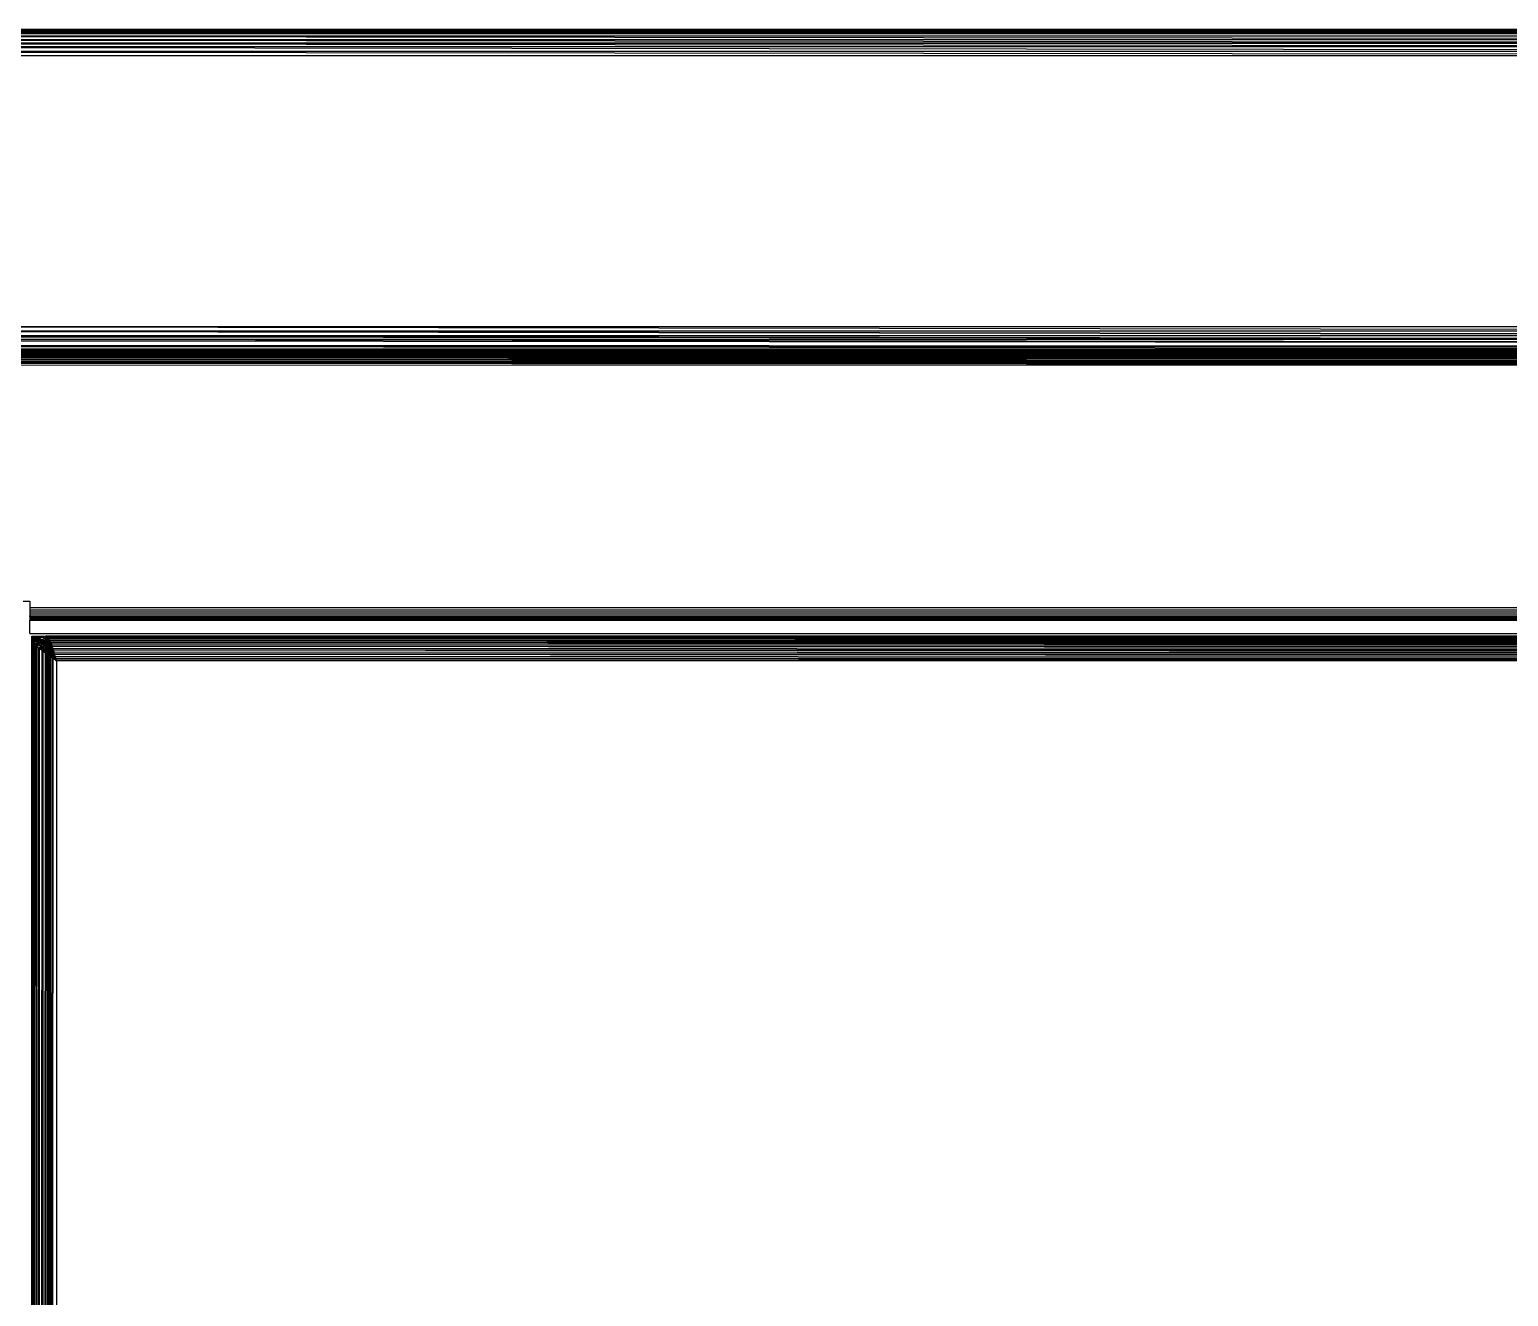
# Model space of a CAD drawing. Header units: inches. Extents: x 12 to 4609, y 5 to 3256.
# Drawn here: x 783.3 to 1011.4, y 2446.5 to 2641.8 of the extents above; entities that cross this region are included whole.
import ezdxf

# ---------------------------------------------------------------- set-up
doc = ezdxf.new("R2010")
doc.units = ezdxf.units.IN
doc.header["$MEASUREMENT"] = 0

msp = doc.modelspace()

# ---------------------------------------------------------------- linework, layer by layer
for p, q in [((1186.19, 2641.81), (694.18, 2641.81)), ((694.18, 2641.81), (1186.19, 2641.71)), ((1186.19, 2641.71), (694.3, 2641.68)), ((1186.19, 2641.49), (694.3, 2641.68)), ((694.5, 2641.49), (1186.19, 2641.49)), ((694.5, 2641.49), (1186.19, 2641.18)), ((694.53, 2641.46), (1186.19, 2641.18)), ((1186.19, 2641.18), (694.56, 2641.42)), ((694.81, 2641.18), (1186.19, 2641.18)), ((1186.19, 2640.29), (694.21, 2640.77)), ((1190.19, 2640.77), (694.21, 2640.77)), ((1186.19, 2639.73), (694.23, 2639.76)), ((694.23, 2639.73), (1186.19, 2639.73)), ((694.23, 2639.73), (1186.19, 2639.13)), ((1186.19, 2639.13), (694.24, 2639.16)), ((1186.19, 2638.48), (694.24, 2639.13)), ((1186.19, 2639.13), (694.24, 2639.13)), ((695.7, 2640.29), (1186.19, 2640.29)), ((695.7, 2640.29), (1186.19, 2639.73)), ((694.24, 2638.52), (1186.19, 2638.48)), ((1186.19, 2638.48), (694.24, 2638.34)), ((1186.19, 2637.82), (694.24, 2638.34)), ((694.25, 2637.82), (1186.19, 2637.82)), ((1190.19, 2596), (736.07, 2596)), ((1190.19, 2595.3), (736.07, 2596)), ((1190.19, 2595.3), (736.76, 2595.3)), ((1190.19, 2594.63), (736.76, 2595.3)), ((1190.19, 2594.63), (736.76, 2595.26)), ((737.37, 2594.63), (1190.19, 2594)), ((737.37, 2594.63), (1190.19, 2594.63)), ((737.47, 2594.53), (1190.19, 2594)), ((1190.19, 2594), (737.56, 2594.44)), ((1190.19, 2594), (737.99, 2594.01)), ((1190.19, 2593.43), (737.99, 2594.01)), ((1190.19, 2593.43), (738.23, 2593.78)), ((738.8, 2593.2), (1190.19, 2592.93)), ((1190.19, 2592.93), (738.86, 2593.14)), ((1190.19, 2592.93), (739.06, 2592.95)), ((1190.19, 2592.54), (739.06, 2592.95)), ((739.35, 2592.65), (1190.19, 2592.54)), ((739.46, 2592.55), (1190.19, 2592.24)), ((739.46, 2592.55), (1190.19, 2592.54)), ((1190.19, 2592.24), (739.7, 2592.31)), ((1190.19, 2592.24), (739.73, 2592.27)), ((739.95, 2592.06), (1190.19, 2592.24)), ((1190.19, 2592.06), (739.95, 2592.06)), ((1008.06, 2592), (739.95, 2592.06)), ((741.99, 2591.7), (1186.19, 2591.71)), ((1186.19, 2591.51), (741.99, 2591.7)), ((741.99, 2591.55), (1186.19, 2591.51)), ((1186.19, 2591.71), (742.01, 2591.86)), ((1130.79, 2591.86), (742.01, 2591.86)), ((742.01, 2590.99), (1186.19, 2590.69)), ((1186.19, 2590.99), (742.01, 2590.99)), ((742.02, 2591.51), (1186.19, 2591.51)), ((742.02, 2591.51), (832.95, 2591.46)), ((742.02, 2591.33), (832.95, 2591.46)), ((742.02, 2591.33), (1058.83, 2591.33)), ((1058.83, 2591.33), (742.02, 2591.28)), ((1151.06, 2591.28), (742.02, 2591.25)), ((1014.72, 2591.09), (742.02, 2591.25)), ((774.31, 2591.98), (1008.06, 2592)), ((774.31, 2591.98), (1130.79, 2591.86)), ((832.95, 2591.46), (1058.83, 2591.33)), ((910.05, 2590.94), (918.3, 2590.95)), ((1008.06, 2592), (1186.19, 2591.98)), ((742.02, 2590.69), (1186.19, 2590.69)), ((857.19, 2590.57), (742.03, 2590.52)), ((883.78, 2590.37), (742.03, 2590.52)), ((883.78, 2590.37), (742.03, 2590.37)), ((1177.91, 2590.05), (742.03, 2590.37)), ((1177.91, 2590.05), (742.03, 2590.34)), ((1177.91, 2590.05), (742.03, 2590.04)), ((801.45, 2590.64), (771.73, 2590.64)), ((801.45, 2590.64), (857.19, 2590.57)), ((857.19, 2590.57), (1186.19, 2590.37)), ((1186.19, 2590.37), (883.78, 2590.37)), ((782.37, 2553.71), (783.37, 2553.71)), ((783.37, 2553.71), (783.37, 2552.71)), ((783.37, 2552.71), (1188.19, 2552.71)), ((783.37, 2552.71), (783.37, 2552.36)), ((783.37, 2552.36), (783.37, 2552.02)), ((783.37, 2552.36), (1188.19, 2552.36)), ((783.37, 2552.02), (783.37, 2551.71)), ((783.37, 2552.02), (1188.19, 2552.02)), ((783.37, 2551.71), (783.37, 2551.42)), ((783.37, 2551.71), (1188.19, 2551.71)), ((783.37, 2551.42), (1188.19, 2551.43)), ((783.37, 2551.34), (783.37, 2551.42)), ((783.37, 2551.34), (1188.19, 2551.34)), ((783.37, 2551.34), (783.37, 2551.17)), ((783.37, 2551.17), (783.37, 2550.97)), ((783.37, 2551.17), (1188.19, 2551.17)), ((783.37, 2550.97), (783.37, 2550.83)), ((783.37, 2550.97), (1188.19, 2550.97)), ((783.37, 2550.83), (783.37, 2550.74)), ((783.37, 2550.83), (1190.19, 2550.83)), ((783.37, 2550.74), (783.37, 2550.71)), ((783.37, 2550.74), (1190.19, 2550.74)), ((783.37, 2548.71), (783.37, 2550.71)), ((1190.19, 2550.71), (783.37, 2550.71)), ((783.37, 2548.71), (1190.19, 2548.71)), ((783.72, 2548.1), (783.69, 2548.31)), ((783.69, 2548.31), (784.69, 2548.31)), ((783.69, 2294.31), (783.69, 2548.31)), ((784.69, 2548.31), (783.72, 2548.1)), ((783.75, 2547.93), (783.72, 2548.1)), ((784.7, 2548.1), (783.72, 2548.1)), ((784.7, 2548.1), (783.75, 2547.93)), ((783.76, 2547.87), (783.75, 2547.93)), ((784.73, 2547.9), (783.75, 2547.93)), ((783.75, 2294.31), (783.76, 2547.87)), ((783.83, 2547.7), (783.76, 2547.87)), ((784.73, 2547.9), (783.83, 2547.7)), ((783.89, 2547.55), (783.83, 2547.7)), ((784.78, 2547.7), (783.83, 2547.7)), ((783.85, 2294.31), (783.89, 2547.55)), ((784.78, 2547.7), (783.89, 2547.55)), ((783.95, 2547.41), (783.89, 2547.55)), ((784.85, 2547.5), (783.89, 2547.55)), ((783.95, 2547.41), (783.93, 2294.31)), ((784.85, 2547.5), (783.95, 2547.41)), ((783.99, 2547.35), (783.95, 2547.41)), ((784.93, 2547.3), (783.95, 2547.41)), ((784.69, 2548.31), (785.2, 2548.31)), ((784.7, 2548.1), (784.69, 2548.31)), ((785.2, 2548.31), (784.7, 2548.1)), ((784.73, 2547.9), (784.7, 2548.1)), ((785.21, 2548.1), (784.7, 2548.1)), ((785.21, 2548.1), (784.73, 2547.9)), ((785.27, 2547.7), (784.73, 2547.9)), ((784.85, 2547.5), (784.78, 2547.7)), ((785.33, 2547.5), (784.78, 2547.7)), ((785.27, 2547.7), (784.78, 2547.7)), ((784.93, 2547.3), (784.85, 2547.5)), ((785.4, 2547.3), (784.85, 2547.5)), ((785.33, 2547.5), (784.85, 2547.5)), ((785.2, 2548.31), (785.69, 2548.31)), ((785.2, 2548.31), (785.21, 2548.1)), ((785.21, 2548.1), (785.69, 2548.31)), ((785.69, 2547.91), (785.21, 2548.1)), ((785.69, 2547.91), (785.27, 2547.7)), ((785.27, 2547.7), (785.33, 2547.5)), ((785.27, 2547.7), (785.69, 2547.58)), ((785.33, 2547.5), (785.69, 2547.54)), ((785.33, 2547.5), (785.69, 2547.5)), ((785.4, 2547.3), (785.69, 2547.45)), ((785.69, 2548.31), (785.72, 2547.9)), ((785.72, 2547.9), (785.69, 2547.91)), ((785.69, 2547.91), (785.69, 2547.58)), ((785.69, 2547.58), (785.72, 2547.9)), ((785.69, 2547.58), (785.72, 2547.57)), ((785.69, 2547.58), (785.69, 2547.54)), ((785.69, 2547.54), (785.72, 2547.54)), ((785.69, 2547.54), (785.69, 2547.5)), ((785.69, 2547.5), (785.72, 2547.5)), ((785.69, 2547.5), (785.69, 2547.45)), ((785.69, 2547.45), (785.72, 2547.46)), ((785.69, 2547.45), (785.69, 2547.27)), ((785.72, 2547.9), (785.8, 2547.55)), ((785.72, 2547.9), (785.72, 2547.57)), ((785.72, 2547.57), (785.8, 2547.55)), ((785.72, 2547.57), (785.72, 2547.54)), ((785.72, 2547.54), (785.8, 2547.55)), ((785.72, 2547.54), (785.72, 2547.5)), ((785.72, 2547.5), (785.81, 2547.5)), ((785.72, 2547.46), (785.81, 2547.5)), ((785.72, 2547.5), (785.72, 2547.46)), ((785.72, 2547.46), (785.72, 2547.27)), ((785.9, 2548.28), (785.79, 2548.31)), ((785.79, 2548.31), (785.8, 2547.55)), ((1037.69, 2548.31), (785.79, 2548.31)), ((785.79, 2547.31), (785.81, 2547.44)), ((785.8, 2547.55), (785.9, 2548.28)), ((785.8, 2547.55), (785.81, 2547.5)), ((785.81, 2547.5), (785.81, 2547.44)), ((785.81, 2547.44), (785.85, 2547.3)), ((785.94, 2547.28), (785.9, 2548.28)), ((785.99, 2548.25), (785.9, 2548.28)), ((785.94, 2547.28), (785.99, 2548.25)), ((785.99, 2548.25), (1037.69, 2548.26)), ((786.09, 2547.21), (785.99, 2548.25)), ((786.09, 2548.16), (785.99, 2548.25)), ((785.99, 2548.25), (1037.69, 2548.23)), ((786.18, 2548.07), (786.09, 2548.16)), ((786.09, 2548.16), (786.23, 2547.08)), ((786.09, 2548.16), (786.09, 2547.21)), ((786.09, 2548.16), (1594.21, 2548.08)), ((786.09, 2548.16), (1594.12, 2547.93)), ((1037.69, 2548.16), (786.09, 2548.16)), ((786.27, 2547.93), (786.18, 2548.07)), ((786.18, 2548.07), (786.23, 2547.08)), ((786.18, 2548.07), (1037.69, 2548.03)), ((786.23, 2547.08), (786.36, 2547.8)), ((786.36, 2547.8), (786.27, 2547.93)), ((1037.69, 2547.83), (786.27, 2547.93)), ((1037.69, 2547.89), (786.27, 2547.93)), ((1037.69, 2547.93), (786.27, 2547.93)), ((786.46, 2547.61), (786.36, 2547.8)), ((786.36, 2547.8), (786.38, 2546.91)), ((786.36, 2547.8), (1037.69, 2547.74)), ((786.46, 2547.61), (786.38, 2546.91)), ((786.55, 2547.42), (786.46, 2547.61)), ((786.46, 2547.61), (786.52, 2546.7)), ((1037.69, 2547.61), (786.46, 2547.61)), ((1037.69, 2547.48), (786.46, 2547.61)), ((1037.69, 2547.55), (786.46, 2547.61)), ((786.52, 2546.7), (786.55, 2547.42)), ((786.64, 2546.49), (786.55, 2547.42)), ((786.64, 2547.19), (786.55, 2547.42)), ((1037.69, 2547.35), (786.55, 2547.42)), ((783.93, 2294.31), (783.99, 2547.35)), ((784.12, 2547.17), (783.99, 2547.35)), ((784.93, 2547.3), (783.99, 2547.35)), ((784.07, 2294.31), (784.12, 2547.17)), ((784.12, 2547.17), (784.93, 2547.3)), ((784.32, 2546.9), (784.12, 2547.17)), ((784.12, 2547.17), (785.03, 2547.1)), ((784.43, 2546.79), (784.12, 1736.45)), ((784.32, 2546.9), (784.26, 2294.31)), ((785.03, 2547.1), (784.32, 2546.9)), ((784.43, 2546.79), (784.32, 2546.9)), ((784.32, 2546.9), (785.15, 2546.9)), ((784.43, 2546.79), (784.32, 1736.72)), ((784.43, 2546.79), (785.15, 2546.9)), ((784.7, 2546.51), (784.43, 2546.79)), ((785.29, 2546.71), (784.43, 2546.79)), ((784.66, 2294.31), (784.77, 2546.45)), ((784.66, 2294.31), (784.81, 2546.41)), ((784.7, 2546.51), (785.29, 2546.71)), ((784.77, 2546.45), (784.7, 2546.51)), ((784.7, 2546.51), (785.43, 2546.51)), ((784.77, 2546.45), (785.43, 2546.51)), ((784.81, 2546.41), (784.77, 2546.45)), ((785.6, 2546.31), (784.77, 2546.45)), ((784.81, 2546.41), (784.79, 2294.31)), ((784.83, 2546.38), (784.81, 2546.41)), ((784.81, 2546.41), (784.83, 2294.31)), ((785.17, 2546.11), (784.83, 2546.38)), ((784.83, 2546.38), (784.83, 2294.31)), ((785.03, 2547.1), (784.93, 2547.3)), ((785.48, 2547.1), (784.93, 2547.3)), ((785.4, 2547.3), (784.93, 2547.3)), ((785.58, 2546.9), (785.03, 2547.1)), ((785.48, 2547.1), (785.03, 2547.1)), ((785.13, 2294.31), (785.27, 2546.03)), ((785.29, 2546.71), (785.15, 2546.9)), ((785.17, 2546.11), (785.6, 2546.31)), ((785.27, 2546.03), (785.17, 2546.11)), ((785.69, 2546.11), (785.17, 2546.11)), ((785.69, 2546.11), (785.27, 2546.03)), ((785.38, 2545.93), (785.27, 2546.03)), ((785.69, 2545.96), (785.27, 2546.03)), ((785.78, 2545.65), (785.27, 1737.59)), ((785.29, 2546.71), (785.58, 2546.9)), ((785.69, 2546.55), (785.29, 2546.71)), ((785.38, 2545.93), (785.35, 2294.31)), ((785.69, 2545.71), (785.38, 2545.93)), ((785.38, 1737.68), (785.78, 2545.65)), ((785.4, 2547.3), (785.48, 2547.1)), ((785.69, 2547.22), (785.4, 2547.3)), ((785.69, 2547.27), (785.4, 2547.3)), ((785.6, 2546.31), (785.43, 2546.51)), ((785.48, 2547.1), (785.69, 2547.14)), ((785.69, 2547.1), (785.48, 2547.1)), ((785.69, 2546.97), (785.58, 2546.9)), ((785.58, 2546.9), (785.69, 2546.88)), ((785.58, 2546.9), (785.72, 2546.66)), ((785.6, 2546.31), (785.69, 2546.4)), ((785.6, 2546.31), (785.69, 2546.27)), ((785.72, 2547.27), (785.69, 2547.27)), ((785.69, 2547.27), (785.69, 2547.22)), ((785.72, 2547.21), (785.69, 2547.22)), ((785.69, 2547.22), (785.69, 2547.14)), ((785.69, 2547.14), (785.72, 2547.14)), ((785.69, 2547.14), (785.69, 2547.1)), ((785.72, 2547.1), (785.69, 2547.1)), ((785.69, 2547.1), (785.69, 2546.97)), ((785.72, 2546.99), (785.69, 2546.97)), ((785.69, 2546.97), (785.69, 2546.88)), ((785.69, 2546.88), (785.72, 2546.87)), ((785.69, 2546.55), (785.72, 2546.66)), ((785.69, 2546.55), (785.69, 2546.4)), ((785.72, 2546.54), (785.69, 2546.55)), ((785.69, 2546.4), (785.72, 2546.43)), ((785.69, 2546.4), (785.69, 2546.27)), ((785.69, 2546.27), (785.72, 2546.26)), ((785.69, 2546.27), (785.69, 2546.11)), ((785.72, 2546.11), (785.69, 2546.11)), ((785.69, 2546.11), (785.69, 2545.96)), ((785.69, 2545.96), (785.69, 2545.71)), ((785.72, 2545.95), (785.69, 2545.96)), ((785.72, 2545.73), (785.69, 2545.71)), ((785.72, 2545.69), (785.69, 2545.71)), ((785.81, 2547.26), (785.72, 2547.27)), ((785.72, 2547.27), (785.72, 2547.21)), ((785.72, 2547.21), (785.72, 2547.14)), ((785.81, 2547.19), (785.72, 2547.21)), ((785.72, 2547.14), (785.81, 2547.15)), ((785.72, 2547.14), (785.72, 2547.1)), ((785.72, 2547.1), (785.72, 2546.99)), ((785.81, 2547.1), (785.72, 2547.1)), ((785.81, 2547.04), (785.72, 2546.99)), ((785.72, 2546.99), (785.72, 2546.87)), ((785.72, 2546.87), (785.81, 2546.85)), ((785.81, 2546.51), (785.72, 2546.66)), ((785.72, 2546.66), (785.72, 2546.54)), ((785.81, 2546.51), (785.72, 2546.54)), ((785.72, 2546.54), (785.72, 2546.43)), ((785.72, 2546.43), (785.81, 2546.51)), ((785.72, 2546.43), (785.72, 2546.26)), ((785.72, 2546.26), (785.72, 2546.11)), ((785.72, 2546.26), (785.81, 2546.22)), ((785.77, 2546.11), (785.72, 2546.11)), ((785.72, 2546.11), (785.72, 2545.95)), ((785.72, 2545.95), (785.72, 2545.73)), ((785.81, 2545.94), (785.72, 2545.95)), ((785.81, 2545.8), (785.72, 2545.73)), ((785.72, 2545.73), (785.72, 2545.69)), ((785.81, 2545.71), (785.72, 2545.69)), ((785.78, 2545.65), (785.72, 2545.69)), ((785.81, 2546.07), (785.77, 2546.11)), ((785.81, 2545.63), (785.78, 2545.65)), ((785.81, 2545.65), (785.78, 2545.65)), ((785.85, 2547.3), (785.79, 2547.31)), ((785.79, 2547.31), (785.81, 2547.26)), ((785.81, 2546.51), (785.79, 2546.31)), ((785.79, 2546.31), (785.86, 2546.3)), ((785.81, 2546.22), (785.79, 2546.31)), ((785.86, 2547.25), (785.81, 2547.26)), ((785.81, 2547.26), (785.81, 2547.19)), ((785.81, 2547.19), (785.81, 2547.15)), ((785.86, 2547.17), (785.81, 2547.19)), ((785.81, 2547.15), (785.86, 2547.17)), ((785.81, 2547.1), (785.81, 2547.15)), ((785.86, 2547.1), (785.81, 2547.15)), ((785.81, 2547.04), (785.81, 2547.1)), ((785.86, 2547.1), (785.81, 2547.1)), ((785.86, 2547.07), (785.81, 2547.04)), ((785.81, 2546.85), (785.81, 2547.04)), ((785.81, 2546.85), (785.86, 2546.83)), ((785.81, 2546.51), (785.84, 2546.55)), ((785.81, 2546.51), (785.86, 2546.5)), ((785.86, 2546.46), (785.81, 2546.51)), ((785.81, 2546.22), (785.86, 2546.2)), ((785.81, 2546.07), (785.81, 2546.22)), ((785.86, 2546.02), (785.81, 2546.07)), ((785.81, 2545.94), (785.81, 2546.07)), ((785.81, 2545.8), (785.81, 2545.94)), ((785.86, 2545.93), (785.81, 2545.94)), ((785.86, 2545.84), (785.81, 2545.8)), ((785.81, 2545.71), (785.81, 2545.8)), ((785.81, 2545.65), (785.81, 2545.71)), ((785.86, 2545.71), (785.81, 2545.71)), ((785.86, 2545.66), (785.81, 2545.65)), ((785.81, 2545.63), (785.81, 2545.65)), ((785.86, 2545.63), (785.81, 2545.63)), ((785.86, 2545.59), (785.81, 2545.63)), ((785.89, 2546.61), (785.84, 2546.55)), ((785.86, 2546.5), (785.84, 2546.55)), ((785.84, 1967.94), (786.32, 2545.27)), ((785.85, 2547.3), (785.86, 2547.25)), ((785.94, 2547.28), (785.85, 2547.3)), ((785.86, 2547.25), (785.86, 2547.17)), ((785.86, 2547.17), (785.89, 2547.17)), ((785.86, 2547.17), (785.86, 2547.1)), ((785.86, 2547.1), (785.86, 2547.07)), ((785.89, 2547.1), (785.86, 2547.1)), ((785.86, 2547.07), (785.86, 2547.04)), ((785.86, 2547.04), (785.86, 2546.83)), ((785.89, 2546.93), (785.86, 2547.04)), ((785.86, 2546.83), (785.89, 2546.83)), ((785.86, 2546.5), (785.89, 2546.49)), ((785.86, 2546.46), (785.86, 2546.5)), ((785.86, 2546.43), (785.86, 2546.46)), ((785.89, 2546.39), (785.86, 2546.43)), ((785.86, 2546.43), (785.86, 2546.3)), ((785.86, 2546.3), (785.9, 2546.29)), ((785.86, 2546.3), (785.86, 2546.2)), ((785.86, 2546.2), (785.89, 2546.19)), ((785.86, 2546.2), (785.86, 2546.02)), ((785.89, 2545.99), (785.86, 2546.02)), ((785.86, 2546.02), (785.86, 2545.93)), ((785.89, 2545.93), (785.86, 2545.93)), ((785.86, 2545.93), (785.86, 2545.84)), ((785.89, 2545.86), (785.86, 2545.84)), ((785.86, 2545.84), (785.86, 2545.71)), ((785.86, 2545.71), (785.86, 2545.66)), ((785.89, 2545.71), (785.86, 2545.71)), ((785.89, 2545.67), (785.86, 2545.66)), ((785.86, 2545.66), (785.86, 2545.63)), ((785.86, 2545.63), (785.86, 2545.59)), ((785.89, 2545.62), (785.86, 2545.63)), ((785.89, 2545.57), (785.86, 2545.59)), ((785.89, 2547.17), (785.92, 2547.1)), ((785.89, 2547.1), (785.89, 2547.17)), ((785.89, 2546.93), (785.89, 2547.1)), ((785.92, 2547.1), (785.89, 2547.1)), ((785.89, 2546.83), (785.89, 2546.93)), ((785.92, 2546.82), (785.89, 2546.83)), ((785.89, 2546.61), (785.92, 2546.64)), ((785.89, 2546.49), (785.89, 2546.61)), ((785.89, 2546.49), (785.92, 2546.48)), ((785.89, 2546.39), (785.89, 2546.49)), ((785.92, 2546.48), (785.89, 2546.39)), ((785.89, 2546.39), (785.89, 2546.32)), ((785.92, 2546.35), (785.89, 2546.39)), ((785.89, 2546.32), (785.9, 2546.29)), ((785.89, 2546.19), (785.9, 2546.29)), ((785.89, 2545.99), (785.89, 2546.19)), ((785.89, 2546.19), (786.08, 2546.11)), ((785.92, 2545.96), (785.89, 2545.99)), ((785.89, 2545.93), (785.89, 2545.99)), ((785.96, 2545.92), (785.89, 2545.93)), ((785.89, 2545.86), (785.89, 2545.93)), ((785.92, 2545.88), (785.89, 2545.86)), ((785.89, 2545.71), (785.89, 2545.86)), ((785.89, 2545.67), (785.89, 2545.71)), ((785.92, 2545.71), (785.89, 2545.71)), ((785.89, 2545.62), (785.89, 2545.67)), ((785.92, 2545.67), (785.89, 2545.67)), ((785.89, 2545.57), (785.89, 2545.62)), ((785.92, 2545.62), (785.89, 2545.62)), ((785.92, 2545.55), (785.89, 2545.57)), ((786.1, 2545.42), (785.89, 2126.46)), ((785.9, 2546.29), (785.97, 2546.28)), ((785.92, 2546.82), (785.92, 2547.1)), ((785.92, 2547.1), (785.94, 2547.04)), ((785.92, 2546.82), (785.94, 2546.81)), ((785.92, 2546.64), (785.96, 2546.68)), ((785.92, 2546.64), (785.92, 2546.48)), ((785.92, 2546.48), (785.99, 2546.47)), ((785.92, 2546.31), (785.92, 2546.35)), ((785.97, 2546.28), (785.92, 2546.31)), ((785.96, 2545.92), (785.92, 2545.96)), ((785.92, 2545.88), (785.92, 2545.96)), ((785.96, 2545.92), (785.92, 2545.88)), ((785.92, 2545.71), (785.92, 2545.88)), ((786.15, 2545.72), (785.92, 2545.67)), ((786.15, 2545.72), (785.92, 2545.71)), ((785.92, 2545.67), (785.92, 2545.71)), ((785.92, 2545.62), (785.92, 2545.67)), ((785.92, 2545.55), (785.92, 2545.62)), ((786.16, 2545.56), (785.92, 2545.62)), ((786.01, 2545.48), (785.92, 2545.55)), ((786.09, 2547.21), (785.94, 2547.28)), ((786.05, 2546.79), (785.94, 2547.28)), ((785.94, 2547.28), (785.94, 2547.04)), ((785.94, 2547.04), (786.05, 2546.79)), ((785.94, 2547.04), (785.94, 2546.81)), ((785.94, 2546.81), (786.05, 2546.79)), ((786.01, 2545.48), (785.94, 2295.26)), ((785.96, 2546.68), (786.02, 2546.75)), ((785.99, 2546.47), (785.96, 2546.68)), ((786.02, 2546.46), (785.96, 2546.68)), ((785.96, 2545.92), (786.08, 2546.11)), ((785.96, 2545.92), (786.16, 2545.82)), ((785.97, 2546.28), (786.01, 2546.27)), ((786.08, 2546.11), (785.97, 2546.28)), ((785.99, 2546.47), (786.02, 2546.46)), ((786.01, 2546.27), (785.99, 2546.47)), ((786.01, 2546.27), (786.08, 2546.24)), ((786.01, 2546.27), (786.08, 2546.27)), ((786.01, 2545.48), (786.16, 2545.49)), ((786.1, 2545.42), (786.01, 2545.48)), ((786.16, 2545.44), (786.01, 2545.48)), ((786.02, 2546.75), (786.05, 2546.79)), ((786.09, 2546.72), (786.02, 2546.75)), ((786.08, 2546.31), (786.02, 2546.46)), ((786.02, 2546.46), (786.09, 2546.44)), ((786.05, 2546.79), (786.09, 2546.72)), ((786.09, 2546.44), (786.08, 2546.31)), ((786.08, 2546.31), (786.08, 2546.27)), ((786.08, 2546.27), (786.08, 2546.24)), ((786.08, 2546.27), (786.16, 2546.27)), ((786.08, 2546.24), (786.13, 2546.21)), ((786.08, 2546.11), (786.13, 2546.21)), ((786.08, 2546.11), (786.16, 2546.01)), ((786.08, 2546.11), (786.16, 2546.09)), ((786.23, 2547.08), (786.09, 2547.21)), ((786.09, 2547.21), (786.23, 2546.62)), ((786.09, 2547.21), (786.09, 2546.72)), ((786.09, 2546.72), (786.23, 2546.62)), ((786.09, 2546.72), (786.1, 2546.67)), ((786.1, 2546.67), (786.09, 2546.44)), ((786.09, 2546.44), (786.16, 2546.43)), ((786.1, 2546.67), (786.16, 2546.53)), ((786.16, 2545.38), (786.1, 2545.42)), ((786.13, 2546.21), (786.16, 2546.27)), ((786.13, 2546.21), (786.16, 2546.2)), ((786.15, 2545.72), (786.16, 2545.82)), ((786.36, 2545.52), (786.15, 2545.72)), ((786.15, 2545.72), (786.4, 2545.72)), ((786.15, 2545.72), (786.44, 2545.58)), ((786.16, 2545.56), (786.15, 2545.72)), ((786.16, 2546.53), (786.23, 2546.41)), ((786.16, 2546.43), (786.16, 2546.53)), ((786.16, 2546.43), (786.23, 2546.41)), ((786.18, 2546.32), (786.16, 2546.43)), ((786.16, 2546.31), (786.18, 2546.32)), ((786.16, 2546.27), (786.16, 2546.31)), ((786.16, 2546.27), (786.2, 2546.27)), ((786.16, 2546.2), (786.16, 2546.27)), ((786.16, 2546.2), (786.2, 2546.24)), ((786.16, 2546.2), (786.22, 2546.17)), ((786.16, 2546.09), (786.16, 2546.2)), ((786.16, 2546.09), (786.38, 2546.04)), ((786.16, 2546.01), (786.16, 2546.09)), ((786.16, 2546.01), (786.4, 2545.72)), ((786.16, 2545.82), (786.16, 2546.01)), ((786.16, 2545.82), (786.4, 2545.72)), ((786.36, 2545.52), (786.16, 2545.56)), ((786.16, 2545.49), (786.16, 2545.56)), ((786.16, 2545.49), (786.36, 2545.52)), ((786.16, 2545.44), (786.16, 2545.49)), ((786.44, 2545.36), (786.16, 2545.44)), ((786.16, 2545.38), (786.16, 2545.44)), ((786.32, 2545.27), (786.16, 2545.38)), ((786.16, 2119.53), (786.16, 2545.38)), ((786.32, 2545.27), (786.16, 1952.31)), ((786.16, 2119.53), (786.32, 2545.27)), ((786.18, 2546.32), (786.23, 2546.41)), ((786.2, 2546.27), (786.18, 2546.32)), ((786.2, 2546.27), (786.22, 2546.31)), ((786.2, 2546.24), (786.2, 2546.27)), ((786.2, 2546.27), (786.22, 2546.27)), ((786.22, 2546.17), (786.2, 2546.24)), ((786.2, 2546.24), (786.26, 2546.24)), ((786.22, 2546.31), (786.23, 2546.41)), ((786.22, 2546.27), (786.22, 2546.31)), ((786.26, 2546.24), (786.22, 2546.27)), ((786.22, 2546.27), (786.26, 2546.27)), ((786.22, 2546.17), (786.27, 2546.13)), ((786.22, 2546.17), (786.27, 2546.17)), ((786.38, 2546.48), (786.23, 2547.08)), ((786.23, 2547.08), (786.23, 2546.62)), ((786.23, 2547.08), (786.38, 2546.91)), ((786.23, 2546.62), (786.38, 2546.48)), ((786.23, 2546.41), (786.23, 2546.62)), ((786.23, 2546.41), (786.25, 2546.37)), ((786.25, 2546.37), (786.26, 2546.27)), ((786.26, 2546.27), (786.26, 2546.24)), ((786.26, 2546.27), (786.31, 2546.26)), ((786.27, 2546.17), (786.26, 2546.24)), ((786.26, 2546.24), (786.33, 2546.24)), ((786.26, 2546.24), (786.36, 2546.17)), ((786.27, 2546.17), (786.33, 2546.24)), ((786.27, 2546.13), (786.27, 2546.17)), ((786.27, 2546.17), (786.36, 2546.17)), ((786.39, 2546.13), (786.27, 2546.13)), ((786.27, 2546.13), (786.42, 2546.06)), ((786.31, 2546.26), (786.38, 2546.48)), ((786.31, 2546.26), (786.41, 2546.27)), ((786.33, 2546.24), (786.31, 2546.26)), ((786.32, 2545.27), (786.44, 2545.29)), ((786.44, 2545.19), (786.32, 2545.27)), ((786.32, 2545.27), (786.44, 2545.23)), ((786.33, 2546.24), (786.42, 2546.24)), ((786.36, 2546.17), (786.43, 2546.17)), ((786.36, 2546.17), (786.39, 2546.13)), ((786.36, 2545.52), (786.44, 2545.52)), ((786.36, 2545.52), (786.44, 2545.47)), ((786.52, 2546.7), (786.38, 2546.91)), ((786.38, 2546.91), (786.52, 2546.31)), ((786.38, 2546.48), (786.38, 2546.91)), ((786.38, 2546.48), (786.52, 2546.31)), ((786.38, 2546.48), (786.41, 2546.27)), ((786.38, 2546.04), (786.43, 2546.01)), ((786.43, 2546.13), (786.39, 2546.13)), ((786.39, 2546.13), (786.42, 2546.06)), ((786.4, 2545.72), (786.43, 2546.01)), ((786.4, 2545.72), (786.44, 2545.78)), ((786.4, 2545.72), (786.53, 2545.77)), ((786.44, 2545.71), (786.4, 2545.72)), ((786.4, 2545.72), (786.44, 2545.66)), ((786.41, 2546.27), (786.42, 2546.24)), ((786.41, 2546.27), (786.53, 2546.27)), ((786.42, 2546.24), (786.51, 2546.24)), ((786.42, 2546.24), (786.43, 2546.17)), ((786.43, 2546.13), (786.42, 2546.06)), ((786.42, 2546.06), (786.44, 2546.03)), ((786.43, 2546.17), (786.43, 2546.13)), ((786.43, 2546.17), (786.49, 2546.17)), ((786.49, 2546.13), (786.43, 2546.13)), ((786.44, 2546.03), (786.43, 2546.01)), ((786.43, 2546.01), (786.46, 2545.98)), ((786.44, 2545.78), (786.43, 2546.01)), ((786.44, 2546.03), (786.49, 2546.13)), ((786.44, 2546.03), (786.46, 2545.98)), ((786.44, 2546.03), (786.46, 2546.01)), ((786.44, 2545.78), (786.53, 2545.88)), ((786.44, 2545.71), (786.44, 2545.78)), ((786.53, 2545.69), (786.44, 2545.71)), ((786.44, 2545.66), (786.44, 2545.71)), ((786.44, 2545.66), (786.53, 2545.56)), ((786.44, 2545.58), (786.44, 2545.66)), ((786.44, 2545.58), (786.53, 2545.52)), ((786.44, 2545.52), (786.44, 2545.58)), ((786.44, 2545.52), (786.53, 2545.52)), ((786.44, 2545.47), (786.44, 2545.52)), ((786.44, 2545.47), (786.53, 2545.43)), ((786.44, 2545.44), (786.44, 2545.47)), ((786.53, 2545.36), (786.44, 2545.44)), ((786.44, 2545.36), (786.44, 2545.44)), ((786.53, 2545.33), (786.44, 2545.36)), ((786.44, 2545.29), (786.44, 2545.36)), ((786.44, 2545.29), (786.53, 2545.33)), ((786.44, 2545.23), (786.44, 2545.29)), ((786.44, 2545.19), (786.44, 2545.23)), ((786.44, 2545.23), (786.53, 2545.2)), ((786.56, 2154.06), (786.44, 2545.19)), ((786.52, 2088.18), (786.44, 2545.19)), ((786.5, 2043.73), (786.44, 2545.19)), ((786.53, 2545.13), (786.44, 2545.19)), ((786.46, 2546.01), (786.59, 2546.01)), ((786.46, 2545.98), (786.49, 2545.94)), ((786.46, 2545.98), (786.6, 2545.98)), ((786.49, 2546.17), (786.51, 2546.24)), ((786.49, 2546.13), (786.49, 2546.17)), ((786.49, 2546.17), (786.55, 2546.17)), ((786.56, 2546.13), (786.49, 2546.13)), ((786.49, 2545.94), (786.53, 2545.88)), ((786.51, 2546.24), (786.52, 2546.31)), ((786.51, 2546.24), (786.54, 2546.24)), ((786.52, 2546.31), (786.52, 2546.7)), ((786.64, 2546.49), (786.52, 2546.7)), ((786.61, 2546.27), (786.52, 2546.7)), ((786.53, 2546.27), (786.52, 2546.31)), ((786.54, 2546.24), (786.53, 2546.27)), ((786.53, 2546.27), (786.61, 2546.27)), ((786.53, 2545.88), (786.58, 2545.8)), ((786.53, 2545.88), (786.64, 2545.79)), ((786.53, 2545.88), (786.53, 2545.77)), ((786.58, 2545.8), (786.53, 2545.77)), ((786.53, 2545.77), (786.53, 2545.69)), ((786.58, 2545.67), (786.53, 2545.69)), ((786.53, 2545.69), (786.53, 2545.56)), ((786.53, 2545.56), (786.56, 2545.52)), ((786.53, 2545.56), (786.53, 2545.52)), ((786.53, 2545.52), (786.56, 2545.52)), ((786.53, 2545.52), (786.53, 2545.43)), ((786.53, 2545.43), (786.58, 2545.4)), ((786.53, 2545.43), (786.53, 2545.36)), ((786.53, 2545.33), (786.53, 2545.36)), ((786.53, 2545.33), (786.57, 2545.32)), ((786.53, 2545.33), (786.53, 2545.2)), ((786.53, 2545.2), (786.53, 2545.13)), ((786.53, 2545.2), (786.58, 2545.19)), ((786.53, 2545.13), (786.59, 2212.41)), ((786.58, 2545.1), (786.53, 2545.13)), ((786.57, 2546.24), (786.54, 2546.24)), ((786.55, 2546.17), (786.54, 2546.24)), ((786.56, 2546.13), (786.55, 2546.17)), ((786.55, 2546.17), (786.62, 2546.17)), ((786.64, 2546.14), (786.56, 2546.13)), ((786.59, 2546.01), (786.56, 2546.13)), ((786.56, 2545.52), (786.58, 2545.67)), ((786.68, 2545.65), (786.56, 2545.52)), ((786.77, 2545.52), (786.56, 2545.52)), ((786.58, 2545.4), (786.56, 2545.52)), ((786.62, 2546.17), (786.57, 2546.24)), ((786.57, 2546.24), (786.64, 2546.24)), ((786.57, 2545.32), (786.58, 2545.4)), ((786.79, 2545.12), (786.57, 2545.32)), ((786.58, 2545.19), (786.57, 2545.32)), ((786.58, 2545.8), (786.68, 2545.65)), ((786.58, 2545.67), (786.58, 2545.8)), ((786.68, 2545.65), (786.58, 2545.67)), ((786.58, 2545.4), (786.74, 2545.32)), ((786.58, 2545.1), (786.58, 2545.19)), ((786.58, 2545.19), (786.79, 2545.12)), ((786.59, 2546.01), (786.64, 2546.01)), ((786.6, 2545.98), (786.59, 2546.01)), ((786.6, 2545.98), (786.64, 2545.98)), ((786.64, 2545.79), (786.6, 2545.98)), ((786.62, 2546.17), (786.61, 2546.27)), ((786.61, 2546.27), (786.64, 2546.27)), ((786.64, 2546.14), (786.62, 2546.17)), ((786.62, 2546.17), (786.64, 2546.17)), ((786.64, 2547.19), (786.64, 2546.49)), ((786.74, 2546.96), (786.64, 2547.19)), ((1593.56, 2546.69), (786.64, 2547.19)), ((1593.66, 2546.97), (786.64, 2547.19)), ((1593.74, 2547.19), (786.64, 2547.19)), ((786.78, 2546.31), (786.64, 2547.19)), ((786.7, 2546.27), (786.64, 2546.49)), ((786.64, 2546.49), (786.64, 2546.27)), ((786.75, 2546.27), (786.64, 2546.49)), ((786.64, 2546.27), (786.64, 2546.24)), ((786.64, 2546.27), (786.7, 2546.27)), ((786.64, 2546.24), (786.64, 2546.17)), ((786.64, 2546.24), (786.71, 2546.24)), ((786.64, 2546.17), (786.64, 2546.14)), ((786.64, 2546.17), (786.72, 2546.17)), ((786.72, 2546.01), (786.64, 2546.14)), ((786.64, 2546.14), (786.64, 2546.01)), ((786.73, 2546.13), (786.64, 2546.14)), ((786.64, 2546.01), (786.64, 2545.98)), ((786.64, 2546.01), (786.72, 2546.01)), ((786.64, 2545.98), (786.64, 2545.79)), ((786.64, 2545.98), (786.74, 2545.98)), ((786.66, 2545.76), (786.64, 2545.79)), ((786.68, 2545.79), (786.66, 2545.76)), ((786.66, 2545.76), (786.83, 2545.54)), ((786.79, 2545.91), (786.68, 2545.79)), ((786.8, 2545.78), (786.68, 2545.79)), ((786.68, 2545.65), (786.77, 2545.52)), ((786.71, 2546.24), (786.7, 2546.27)), ((786.7, 2546.27), (786.75, 2546.27)), ((786.72, 2546.17), (786.71, 2546.24)), ((786.71, 2546.24), (786.79, 2546.24)), ((786.73, 2546.13), (786.72, 2546.17)), ((786.72, 2546.17), (786.8, 2546.17)), ((786.74, 2545.98), (786.72, 2546.01)), ((786.72, 2546.01), (786.79, 2546.01)), ((786.79, 2546.01), (786.73, 2546.13)), ((786.81, 2546.12), (786.73, 2546.13)), ((786.83, 2546.69), (786.74, 2546.96)), ((1593.56, 2546.69), (786.74, 2546.96)), ((786.74, 2546.96), (786.78, 2546.31)), ((786.79, 2545.91), (786.74, 2545.98)), ((786.74, 2545.98), (786.79, 2545.98)), ((786.74, 2545.32), (786.77, 2545.52)), ((786.79, 2545.12), (786.74, 2545.32)), ((786.74, 2545.32), (786.94, 2545.2)), ((786.74, 2545.32), (786.94, 2545.14)), ((786.74, 2545.32), (786.94, 2545.1)), ((786.78, 2546.27), (786.75, 2546.27)), ((786.77, 2545.52), (786.94, 2545.27)), ((786.78, 2546.31), (786.78, 2546.27)), ((786.78, 2546.27), (786.85, 2546.31)), ((786.78, 2546.27), (786.79, 2546.24)), ((786.78, 2546.27), (786.83, 2546.27)), ((786.79, 2546.24), (786.79, 2546.21)), ((786.79, 2546.24), (786.93, 2546.24)), ((786.79, 2546.21), (786.8, 2546.17)), ((786.81, 2546.12), (786.79, 2546.01)), ((786.79, 2546.01), (786.79, 2545.98)), ((786.79, 2546.01), (786.84, 2546.01)), ((786.79, 2545.98), (786.79, 2545.91)), ((786.79, 2545.98), (786.85, 2545.98)), ((786.8, 2545.78), (786.79, 2545.91)), ((786.86, 2545.78), (786.79, 2545.91)), ((786.8, 2546.17), (786.81, 2546.12)), ((786.8, 2546.17), (786.93, 2546.17)), ((786.83, 2545.54), (786.8, 2545.78)), ((786.88, 2546.01), (786.81, 2546.12)), ((786.84, 2546.01), (786.81, 2546.12)), ((786.93, 2546.12), (786.81, 2546.12)), ((786.92, 2546.43), (786.83, 2546.69)), ((1593.37, 2546.13), (786.83, 2546.69)), ((1593.47, 2546.44), (786.83, 2546.69)), ((1593.56, 2546.69), (786.83, 2546.69)), ((786.83, 2546.27), (786.93, 2546.31)), ((786.83, 2546.27), (786.93, 2546.27)), ((786.93, 2545.65), (786.83, 2545.54)), ((786.83, 2545.54), (786.87, 2545.5)), ((786.89, 2545.54), (786.83, 2545.54)), ((786.85, 2545.98), (786.84, 2546.01)), ((786.84, 2546.01), (786.88, 2546.01)), ((786.85, 2546.31), (786.93, 2546.4)), ((786.9, 2545.78), (786.85, 2545.98)), ((786.85, 2545.98), (786.89, 2545.98)), ((786.93, 2545.65), (786.86, 2545.78)), ((786.9, 2545.78), (786.86, 2545.78)), ((786.87, 2545.5), (786.89, 2545.54)), ((786.87, 2545.5), (787.02, 2545.27)), ((786.87, 2545.5), (786.97, 2545.5)), ((786.89, 2545.98), (786.88, 2546.01)), ((786.88, 2546.01), (786.93, 2546.01)), ((786.93, 2545.9), (786.89, 2545.98)), ((786.89, 2545.98), (786.93, 2545.98)), ((786.89, 2545.54), (786.93, 2545.65)), ((786.96, 2545.54), (786.89, 2545.54)), ((786.93, 2545.65), (786.9, 2545.78)), ((786.93, 2545.78), (786.9, 2545.78)), ((786.93, 2546.4), (786.92, 2546.43)), ((786.92, 2546.43), (1593.37, 2546.13)), ((786.96, 2546.31), (786.93, 2546.4)), ((786.93, 2546.4), (786.93, 2546.31)), ((786.93, 2546.31), (786.93, 2546.27)), ((786.93, 2546.31), (786.96, 2546.31)), ((786.93, 2546.27), (786.93, 2546.24)), ((786.93, 2546.27), (786.97, 2546.27)), ((786.93, 2546.24), (786.93, 2546.17)), ((786.93, 2546.24), (786.98, 2546.24)), ((786.93, 2546.17), (786.93, 2546.12)), ((786.93, 2546.17), (787, 2546.17)), ((786.93, 2546.12), (786.93, 2546.01)), ((787.02, 2546.12), (786.93, 2546.12)), ((786.93, 2546.01), (786.93, 2545.98)), ((786.93, 2546.01), (786.97, 2546.01)), ((786.93, 2545.98), (786.93, 2545.9)), ((786.93, 2545.9), (786.96, 2545.98)), ((786.93, 2545.98), (786.96, 2545.98)), ((786.93, 2545.9), (786.98, 2545.78)), ((786.93, 2545.9), (786.93, 2545.78)), ((786.93, 2545.78), (786.93, 2545.65)), ((786.98, 2545.78), (786.93, 2545.78)), ((786.93, 2545.65), (786.99, 2545.54)), ((786.93, 2545.65), (786.96, 2545.54)), ((786.94, 2545.27), (787.02, 2545.16)), ((786.94, 2545.27), (786.94, 2545.2)), ((786.94, 2545.2), (787.02, 2545.16)), ((786.94, 2545.2), (786.94, 2545.14)), ((786.94, 2545.14), (787.02, 2545.07)), ((786.94, 2545.14), (786.94, 2545.1)), ((786.97, 2546.27), (786.96, 2546.31)), ((786.96, 2545.98), (786.97, 2546.01)), ((786.96, 2545.98), (787.03, 2545.98)), ((786.96, 2545.54), (786.97, 2545.5)), ((786.99, 2545.54), (786.96, 2545.54)), ((786.98, 2546.24), (786.97, 2546.27)), ((786.97, 2546.01), (787.02, 2546.12)), ((786.97, 2546.01), (787.05, 2546.01)), ((786.97, 2545.5), (787.02, 2545.27)), ((786.97, 2545.5), (787.01, 2545.5)), ((787, 2546.17), (786.98, 2546.24)), ((786.98, 2545.78), (787.08, 2545.56)), ((786.98, 2545.78), (787.03, 2545.54)), ((787.05, 2545.78), (786.98, 2545.78)), ((786.99, 2545.54), (787.01, 2545.5)), ((787.03, 2545.54), (786.99, 2545.54)), ((787.02, 2546.12), (787, 2546.17)), ((787.01, 2545.5), (787.08, 2545.37)), ((787.01, 2545.5), (787.04, 2545.5)), ((1593.37, 2546.13), (787.02, 2546.12)), ((1593.19, 2545.52), (787.02, 2546.12)), ((1593.28, 2545.85), (787.02, 2546.12)), ((787.05, 2546.01), (787.02, 2546.12)), ((787.08, 2545.37), (787.02, 2545.27)), ((787.02, 2545.27), (787.08, 2545.19)), ((787.02, 2545.27), (787.11, 2545.27)), ((787.02, 2545.16), (787.19, 2544.92)), ((787.02, 2545.16), (787.02, 2545.07)), ((787.05, 2546.01), (787.03, 2545.98)), ((787.03, 2545.98), (787.05, 2545.78)), ((787.03, 2545.98), (787.06, 2545.98)), ((787.08, 2545.56), (787.03, 2545.54)), ((787.03, 2545.54), (787.04, 2545.5)), ((787.04, 2545.5), (787.08, 2545.37)), ((787.04, 2545.5), (787.09, 2545.5)), ((787.06, 2545.98), (787.05, 2546.01)), ((787.05, 2545.78), (787.08, 2545.56)), ((787.12, 2545.78), (787.05, 2545.78)), ((787.11, 2545.83), (787.06, 2545.98)), ((787.12, 2545.78), (787.08, 2545.56)), ((787.08, 2545.56), (787.13, 2545.54)), ((787.08, 2545.56), (787.09, 2545.5)), ((787.09, 2545.5), (787.08, 2545.37)), ((787.11, 2545.27), (787.08, 2545.37)), ((787.08, 2545.19), (787.21, 2544.98)), ((787.08, 2545.19), (787.14, 2545.19)), ((787.09, 2545.5), (787.21, 2545.51)), ((787.19, 2545.27), (787.09, 2545.5)), ((787.16, 2545.27), (787.09, 2545.5)), ((1593.19, 2545.52), (787.11, 2545.83)), ((787.11, 2545.83), (787.12, 2545.78)), ((787.14, 2545.19), (787.11, 2545.27)), ((787.11, 2545.27), (787.16, 2545.27)), ((787.2, 2545.54), (787.12, 2545.78)), ((787.13, 2545.54), (787.21, 2545.51)), ((787.2, 2545.54), (787.13, 2545.54)), ((787.21, 2544.98), (787.14, 2545.19)), ((787.14, 2545.19), (787.17, 2545.19)), ((787.17, 2545.19), (787.16, 2545.27)), ((787.16, 2545.27), (787.19, 2545.27)), ((787.17, 2545.19), (787.22, 2545.21)), ((787.22, 2545.08), (787.17, 2545.19)), ((787.19, 2545.27), (787.22, 2545.46)), ((787.22, 2545.21), (787.19, 2545.27)), ((787.19, 2545.27), (787.27, 2545.27)), ((787.21, 2545.51), (787.2, 2545.54)), ((1593.19, 2545.52), (787.21, 2545.51)), ((787.22, 2545.46), (787.21, 2545.51)), ((1593.03, 2544.98), (787.21, 2545.51)), ((1593.1, 2545.21), (787.21, 2545.51)), ((1593, 2544.88), (787.22, 2545.46)), ((1593.03, 2544.98), (787.22, 2545.46)), ((787.27, 2545.27), (787.22, 2545.46)), ((787.22, 2545.21), (787.3, 2545.2)), ((787.22, 2545.21), (787.22, 2545.08)), ((787.3, 2544.98), (787.22, 2545.21)), ((787.3, 2545.2), (787.27, 2545.27)), ((787.3, 2545.2), (1593, 2544.88)), ((787.36, 2544.98), (787.3, 2545.2)), ((786.9, 2544.89), (786.32, 1738.35)), ((786.62, 2257.26), (786.58, 2545.1)), ((786.78, 2544.97), (786.58, 2545.1)), ((786.78, 2544.97), (786.62, 2257.26)), ((786.79, 2545.12), (786.78, 2544.97)), ((786.9, 2544.89), (786.78, 2544.97)), ((786.78, 2544.97), (786.94, 2544.94)), ((786.9, 2544.89), (786.78, 1738.65)), ((786.94, 2544.99), (786.79, 2545.12)), ((786.79, 2545.12), (786.94, 2545.03)), ((786.9, 2544.89), (787.02, 2544.92)), ((786.94, 2544.86), (786.9, 2544.89)), ((786.94, 2545.1), (787.02, 2545.02)), ((786.94, 2545.1), (786.94, 2545.03)), ((786.94, 2545.03), (787.02, 2544.98)), ((786.94, 2545.03), (786.94, 2544.99)), ((787.02, 2544.92), (786.94, 2544.99)), ((786.94, 2544.99), (786.94, 2544.94)), ((786.94, 2544.94), (787.02, 2544.92)), ((786.94, 2544.94), (786.94, 2544.86)), ((787.02, 2544.81), (786.94, 2544.86)), ((787.02, 2545.07), (787.19, 2544.92)), ((787.02, 2545.07), (787.02, 2545.02)), ((787.02, 2545.02), (787.11, 2544.92)), ((787.02, 2545.02), (787.02, 2544.98)), ((787.02, 2544.98), (787.11, 2544.92)), ((787.02, 2544.98), (787.02, 2544.92)), ((787.26, 2544.72), (787.02, 2544.92)), ((787.02, 2544.92), (787.11, 2544.92)), ((787.02, 2544.92), (787.3, 2544.72)), ((787.02, 2544.92), (787.02, 2544.81)), ((787.49, 2544.51), (787.02, 2544.81)), ((787.02, 2544.81), (787.26, 2544.72)), ((787.11, 2544.92), (787.19, 2544.92)), ((787.11, 2544.92), (787.3, 2544.72)), ((787.19, 2544.92), (787.21, 2544.89)), ((787.22, 2545.08), (787.21, 2544.98)), ((787.21, 2544.98), (787.28, 2544.85)), ((787.25, 2544.98), (787.21, 2544.98)), ((787.21, 2544.89), (787.34, 2544.72)), ((787.3, 2544.72), (787.21, 2544.89)), ((787.25, 2544.98), (787.22, 2545.08)), ((787.28, 2544.85), (787.25, 2544.98)), ((787.33, 2544.86), (787.25, 2544.98)), ((787.3, 2544.98), (787.25, 2544.98)), ((787.49, 2544.51), (787.26, 2544.72)), ((787.28, 2544.85), (787.33, 2544.86)), ((787.36, 2544.78), (787.28, 2544.85)), ((787.28, 2544.85), (787.34, 2544.72)), ((787.36, 2544.84), (787.3, 2544.98)), ((787.33, 2544.86), (787.3, 2544.98)), ((787.36, 2544.98), (787.3, 2544.98)), ((787.3, 2544.72), (787.34, 2544.72)), ((787.3, 2544.72), (787.49, 2544.51)), ((787.33, 2544.86), (787.39, 2544.87)), ((787.36, 2544.78), (787.33, 2544.86)), ((787.34, 2544.72), (787.39, 2544.68)), ((787.39, 2544.87), (787.36, 2544.98)), ((787.36, 2544.84), (787.36, 2544.98)), ((787.36, 2544.84), (787.39, 2544.87)), ((787.36, 2544.84), (787.36, 2544.78)), ((787.36, 2544.84), (787.45, 2544.68)), ((787.39, 2544.68), (787.36, 2544.78)), ((787.36, 2544.78), (787.45, 2544.68)), ((1593, 2544.88), (787.39, 2544.87)), ((1592.89, 2544.51), (787.39, 2544.87)), ((1592.92, 2544.61), (787.39, 2544.87)), ((787.45, 2544.68), (787.39, 2544.87)), ((787.45, 2544.68), (787.39, 2544.68)), ((787.39, 2544.68), (787.47, 2544.59)), ((787.47, 2544.59), (787.45, 2544.68)), ((787.49, 2544.51), (787.47, 2544.59)), ((1592.89, 2544.51), (787.47, 2544.59)), ((787.49, 2544.51), (787.49, 1739.11)), ((1592.89, 2544.51), (787.49, 2544.51))]:
    msp.add_line(p, q)

doc.saveas('drawing.dxf')
